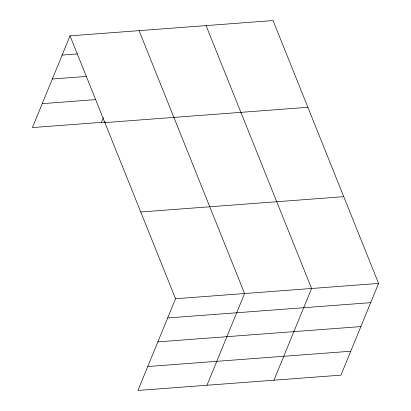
<?xml version="1.0" encoding="UTF-8"?>
<svg xmlns="http://www.w3.org/2000/svg" width="411" height="411" viewBox="0 0 411 411"><rect width="100%" height="100%" fill="white"/><g stroke="black" fill="none" stroke-linecap="round" stroke-linejoin="round"><path stroke-width="0.62" d="M70.04 35.849L175.559 298.735L137.942 390.45L340.96 375.151L378.572 283.436L273.058 20.55L70.04 35.849L32.428 127.564L105.278 122.072M101.45 122.365L103.367 117.695M206.969 385.251L244.586 293.531L139.067 30.645M273.962 380.201L311.579 288.486L206.06 25.6M62.153 55.074L77.494 53.918M52.346 78.994L86.218 76.446M42.235 103.644L95.922 99.596M104.862 122.601L307.875 107.302M140.737 211.984L343.755 196.684M175.559 298.735L378.572 283.436M167.673 317.96L370.691 302.66M157.865 341.88L360.879 326.586M147.755 366.53L350.768 351.23"/></g></svg>
